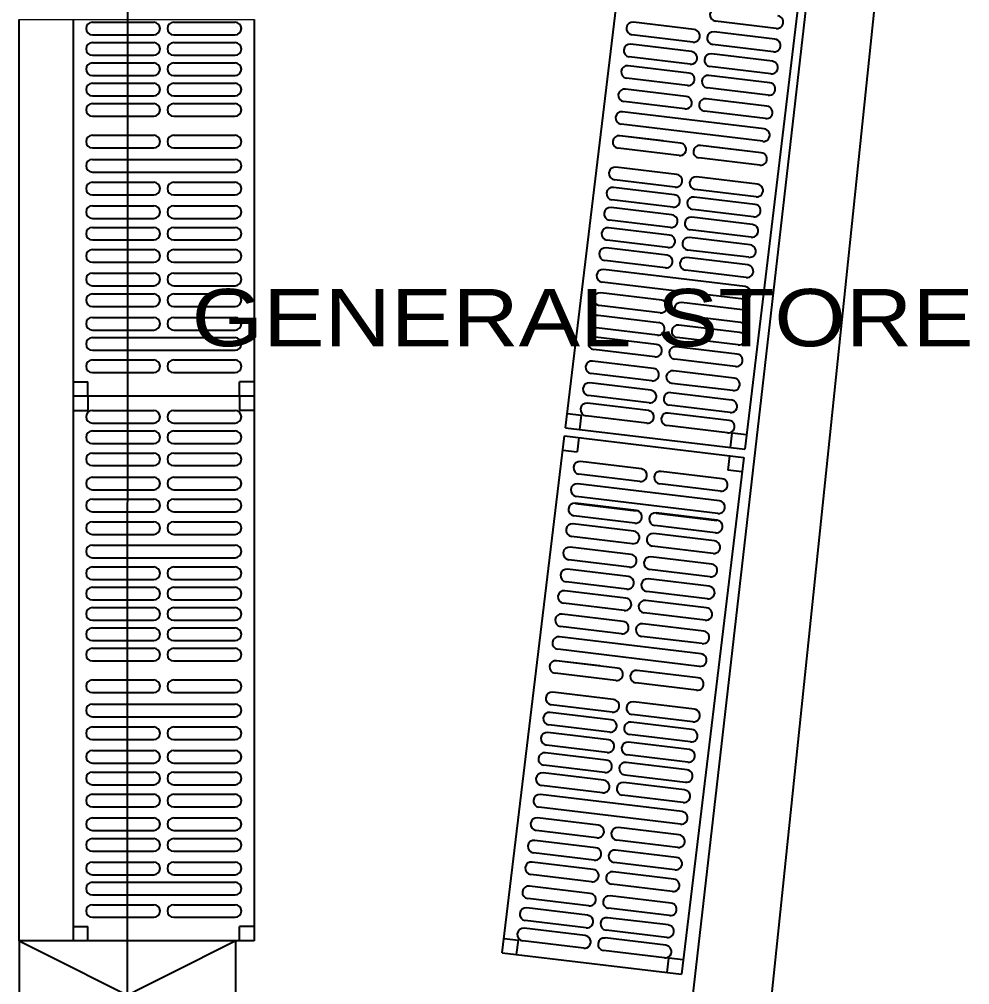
# Model space of a CAD drawing. Extents: x 285329 to 658348, y -83126 to -16980.
# Drawn here: x 347559.3 to 347822.6, y -39820.7 to -39553.2 of the extents above; entities that cross this region are included whole.
import ezdxf

# ---------------------------------------------------------------- set-up
doc = ezdxf.new("R2010")
doc.units = 0
doc.layers.add('A-text function', color=30, linetype='CONTINUOUS', lineweight=20)
doc.layers.add('VIS', color=8, linetype='CONTINUOUS', lineweight=18)
for name, color, linetype in [('AXIS', 1, 'CONTINUOUS'), ('COLUMN', 5, 'CONTINUOUS'), ('K_COMPONENTI', 252, 'CONTINUOUS'), ('WALL', 7, 'CONTINUOUS')]:
    doc.layers.add(name, color=color, linetype=linetype)
doc.styles.add('ARIAL', font='BOD_CB.TTF', dxfattribs={"width": 1.2})

# ---------------------------------------------------------------- blocks, each defined once
blk = doc.blocks.new('COLUMN')
at = {"layer": 'AXIS'}
for p, q in [((236924.7, -9644.26), (236984.7, -9674.26)), ((236984.7, -9644.26), (236924.7, -9674.26))]:
    blk.add_line(p, q, dxfattribs=at)
at = {"layer": 'COLUMN'}
blk.add_lwpolyline([(236924.7, -9644.26), (236984.7, -9644.26), (236984.7, -9674.26), (236924.7, -9674.26)], close=True, dxfattribs=at)
blk = doc.blocks.new('cbcb')
at = {"layer": 'AXIS'}
blk.add_line((329123.22, -10741.85), (329122.69, -14326.13), dxfattribs=at)
at = {"layer": 'WALL', "linetype": 'Continuous', "xscale": -1}
blk.add_blockref('COLUMN', (566077.92, -1795.24), dxfattribs=at)

msp = doc.modelspace()

# ---------------------------------------------------------------- linework, layer by layer
at = {"layer": 'K_COMPONENTI'}
for p, q in [((347710.61, -39666.36), (347727.84, -39523.2)), ((347777.48, -39529.17), (347760.25, -39672.34)), ((347574.34, -39657.64), (347574.34, -39553.25)), ((347624.34, -39553.25), (347624.34, -39657.64)), ((347574.34, -39653.64), (347578.34, -39653.64)), ((347578.34, -39657.64), (347578.34, -39653.64)), ((347620.34, -39657.64), (347620.34, -39653.64)), ((347624.34, -39653.64), (347620.34, -39653.64)), ((347574.34, -39808.54), (347574.34, -39657.64)), ((347624.34, -39657.64), (347574.34, -39657.64)), ((347624.34, -39657.64), (347574.34, -39657.64)), ((347578.34, -39657.64), (347578.34, -39661.64)), ((347620.34, -39657.64), (347620.34, -39661.64)), ((347624.34, -39657.64), (347624.34, -39808.54)), ((347574.34, -39661.64), (347578.34, -39661.64)), ((347624.34, -39661.64), (347620.34, -39661.64)), ((347711.09, -39662.39), (347715.06, -39662.87)), ((347714.58, -39666.84), (347715.06, -39662.87)), ((347710.61, -39666.36), (347760.25, -39672.34)), ((347710.61, -39666.36), (347760.25, -39672.34)), ((347693.11, -39811.8), (347710.34, -39668.63)), ((347710.34, -39668.63), (347759.98, -39674.61)), ((347714.31, -39669.11), (347713.83, -39673.08)), ((347756.28, -39671.86), (347756.76, -39667.89)), ((347760.73, -39668.36), (347756.76, -39667.89)), ((347709.86, -39672.6), (347713.83, -39673.08)), ((347759.98, -39674.61), (347742.75, -39817.77)), ((347756.01, -39674.13), (347755.53, -39678.1)), ((347759.5, -39678.58), (347755.53, -39678.1)), ((347574.34, -39804.54), (347578.34, -39804.54)), ((347578.34, -39808.54), (347578.34, -39804.54)), ((347620.34, -39808.54), (347620.34, -39804.54)), ((347624.34, -39804.54), (347620.34, -39804.54)), ((347624.34, -39808.54), (347574.34, -39808.54)), ((347693.59, -39807.83), (347697.56, -39808.3)), ((347697.08, -39812.28), (347697.56, -39808.3)), ((347693.11, -39811.8), (347742.75, -39817.77)), ((347738.78, -39817.29), (347739.26, -39813.32)), ((347743.23, -39813.8), (347739.26, -39813.32))]:
    msp.add_line(p, q, dxfattribs=at)
at = {"layer": 'K_COMPONENTI', "color": 253}
for p, q in [((347579.59, -39554.03), (347596.57, -39554.03)), ((347602.11, -39554.03), (347619.09, -39554.03)), ((347746.27, -39556.05), (347729.42, -39554.02)), ((347746.27, -39556.05), (347729.42, -39554.02)), ((347768.99, -39555.74), (347752.13, -39553.72)), ((347579.59, -39557.53), (347596.57, -39557.53)), ((347579.59, -39557.53), (347596.57, -39557.53)), ((347602.11, -39557.53), (347619.09, -39557.53)), ((347602.11, -39557.53), (347619.09, -39557.53)), ((347745.86, -39559.53), (347729, -39557.5)), ((347768.63, -39558.74), (347751.77, -39556.71)), ((347768.63, -39558.74), (347751.77, -39556.71)), ((347579.59, -39559.67), (347596.57, -39559.67)), ((347602.11, -39559.67), (347619.09, -39559.67)), ((347745.54, -39562.17), (347728.68, -39560.14)), ((347745.54, -39562.17), (347728.68, -39560.14)), ((347768.21, -39562.22), (347751.36, -39560.19)), ((347579.59, -39563.17), (347596.57, -39563.17)), ((347579.59, -39563.17), (347596.57, -39563.17)), ((347602.11, -39563.17), (347619.09, -39563.17)), ((347602.11, -39563.17), (347619.09, -39563.17)), ((347767.9, -39564.86), (347751.04, -39562.83)), ((347767.9, -39564.86), (347751.04, -39562.83)), ((347579.59, -39565.3), (347596.57, -39565.3)), ((347602.11, -39565.3), (347619.09, -39565.3)), ((347745.12, -39565.65), (347728.26, -39563.62)), ((347744.82, -39568.11), (347727.96, -39566.08)), ((347744.82, -39568.11), (347727.96, -39566.08)), ((347767.48, -39568.34), (347750.62, -39566.31)), ((347579.59, -39568.8), (347596.57, -39568.8)), ((347579.59, -39568.8), (347596.57, -39568.8)), ((347579.59, -39570.93), (347596.57, -39570.93)), ((347602.11, -39568.8), (347619.09, -39568.8)), ((347602.11, -39568.8), (347619.09, -39568.8)), ((347602.11, -39570.93), (347619.09, -39570.93)), ((347744.41, -39571.59), (347727.55, -39569.56)), ((347767.18, -39570.8), (347750.32, -39568.77)), ((347767.18, -39570.8), (347750.32, -39568.77)), ((347744.04, -39574.58), (347727.19, -39572.56)), ((347744.04, -39574.58), (347727.19, -39572.56)), ((347766.76, -39574.28), (347749.9, -39572.25)), ((347579.59, -39574.43), (347596.57, -39574.43)), ((347579.59, -39574.43), (347596.57, -39574.43)), ((347579.59, -39576.56), (347596.57, -39576.56)), ((347602.11, -39574.43), (347619.09, -39574.43)), ((347602.11, -39574.43), (347619.09, -39574.43)), ((347602.11, -39576.56), (347619.09, -39576.56)), ((347743.63, -39578.06), (347726.77, -39576.03)), ((347766.4, -39577.27), (347749.54, -39575.25)), ((347766.4, -39577.27), (347749.54, -39575.25)), ((347765.65, -39583.56), (347726.43, -39578.84)), ((347765.65, -39583.56), (347726.43, -39578.84)), ((347765.98, -39580.75), (347749.13, -39578.72)), ((347579.59, -39580.06), (347596.57, -39580.06)), ((347579.59, -39580.06), (347596.57, -39580.06)), ((347602.11, -39580.06), (347619.09, -39580.06)), ((347602.11, -39580.06), (347619.09, -39580.06)), ((347765.23, -39587.03), (347726.01, -39582.32)), ((347579.59, -39585.34), (347596.57, -39585.34)), ((347602.11, -39585.34), (347619.09, -39585.34)), ((347737.65, -39586.92), (347725.63, -39585.48)), ((347742.49, -39587.5), (347725.63, -39585.48)), ((347579.59, -39588.84), (347593.55, -39588.84)), ((347579.59, -39588.84), (347596.57, -39588.84)), ((347602.11, -39588.84), (347619.09, -39588.84)), ((347606.98, -39588.84), (347619.09, -39588.84)), ((347742.07, -39590.98), (347725.21, -39588.95)), ((347764.85, -39590.19), (347747.99, -39588.17)), ((347764.85, -39590.19), (347750.98, -39588.53)), ((347579.59, -39592.03), (347619.09, -39592.03)), ((347764.43, -39593.67), (347747.57, -39591.64)), ((347741.44, -39596.22), (347724.58, -39594.2)), ((347741.44, -39596.22), (347724.58, -39594.2)), ((347579.59, -39595.53), (347619.09, -39595.53)), ((347579.59, -39595.53), (347619.09, -39595.53)), ((347741.02, -39599.7), (347724.16, -39597.67)), ((347763.8, -39598.92), (347746.94, -39596.89)), ((347763.8, -39598.92), (347746.94, -39596.89)), ((347579.59, -39598.36), (347596.57, -39598.36)), ((347602.11, -39598.36), (347619.09, -39598.36)), ((347740.77, -39601.82), (347723.91, -39599.79)), ((347740.77, -39601.82), (347723.91, -39599.79)), ((347763.38, -39602.39), (347746.52, -39600.36)), ((347579.59, -39601.86), (347596.57, -39601.86)), ((347579.59, -39601.86), (347596.57, -39601.86)), ((347602.11, -39601.86), (347619.09, -39601.86)), ((347602.11, -39601.86), (347619.09, -39601.86)), ((347740.35, -39605.29), (347723.49, -39603.26)), ((347763.13, -39604.51), (347746.27, -39602.48)), ((347763.13, -39604.51), (347746.27, -39602.48)), ((347579.59, -39604.88), (347596.57, -39604.88)), ((347602.11, -39604.88), (347619.09, -39604.88)), ((347740.1, -39607.41), (347723.24, -39605.38)), ((347740.1, -39607.41), (347723.24, -39605.38)), ((347762.71, -39607.98), (347745.85, -39605.95)), ((347579.59, -39608.38), (347596.57, -39608.38)), ((347579.59, -39608.38), (347596.57, -39608.38)), ((347602.11, -39608.38), (347619.09, -39608.38)), ((347602.11, -39608.38), (347619.09, -39608.38)), ((347739.68, -39610.88), (347722.82, -39608.85)), ((347762.45, -39610.1), (347745.59, -39608.07)), ((347762.45, -39610.1), (347745.59, -39608.07)), ((347579.59, -39610.86), (347596.57, -39610.86)), ((347602.11, -39610.86), (347619.09, -39610.86)), ((347739.42, -39613), (347722.56, -39610.97)), ((347739.42, -39613), (347722.56, -39610.97)), ((347761.78, -39615.69), (347744.92, -39613.66)), ((347761.78, -39615.69), (347744.92, -39613.66)), ((347762.03, -39613.57), (347745.18, -39611.54)), ((347579.59, -39614.36), (347596.57, -39614.36)), ((347579.59, -39614.36), (347596.57, -39614.36)), ((347602.11, -39614.36), (347619.09, -39614.36)), ((347602.11, -39614.36), (347619.09, -39614.36)), ((347738.75, -39618.59), (347721.89, -39616.56)), ((347738.75, -39618.59), (347721.89, -39616.56)), ((347739, -39616.47), (347722.15, -39614.44)), ((347579.59, -39617.02), (347596.57, -39617.02)), ((347602.11, -39617.02), (347619.09, -39617.02)), ((347761.11, -39621.28), (347744.25, -39619.25)), ((347761.11, -39621.28), (347744.25, -39619.25)), ((347761.36, -39619.16), (347744.5, -39617.14)), ((347579.59, -39620.52), (347596.57, -39620.52)), ((347579.59, -39620.52), (347596.57, -39620.52)), ((347602.11, -39620.52), (347619.09, -39620.52)), ((347602.11, -39620.52), (347619.09, -39620.52)), ((347738.33, -39622.06), (347721.47, -39620.04)), ((347579.59, -39623.54), (347596.57, -39623.54)), ((347602.11, -39623.54), (347619.09, -39623.54)), ((347760.38, -39627.29), (347721.17, -39622.57)), ((347760.38, -39627.29), (347721.17, -39622.57)), ((347760.69, -39624.76), (347743.83, -39622.73)), ((347579.59, -39627.04), (347596.57, -39627.04)), ((347579.59, -39627.04), (347596.57, -39627.04)), ((347602.11, -39627.04), (347619.09, -39627.04)), ((347602.11, -39627.04), (347619.09, -39627.04)), ((347759.97, -39630.76), (347720.75, -39626.04)), ((347579.59, -39629.29), (347596.57, -39629.29)), ((347602.11, -39629.29), (347619.09, -39629.29)), ((347737.25, -39631.04), (347720.39, -39629.01)), ((347737.25, -39631.04), (347720.39, -39629.01)), ((347579.59, -39632.79), (347596.57, -39632.79)), ((347579.59, -39632.79), (347596.57, -39632.79)), ((347602.11, -39632.79), (347619.09, -39632.79)), ((347602.11, -39632.79), (347619.09, -39632.79)), ((347736.83, -39634.51), (347719.97, -39632.48)), ((347759.61, -39633.73), (347742.75, -39631.7)), ((347759.61, -39633.73), (347742.75, -39631.7)), ((347736.5, -39637.27), (347719.64, -39635.24)), ((347736.5, -39637.27), (347719.64, -39635.24)), ((347759.19, -39637.2), (347742.33, -39635.17)), ((347579.59, -39635.8), (347596.57, -39635.8)), ((347602.11, -39635.8), (347619.09, -39635.8)), ((347758.86, -39639.96), (347742, -39637.93)), ((347758.86, -39639.96), (347742, -39637.93)), ((347579.59, -39639.3), (347596.57, -39639.3)), ((347579.59, -39639.3), (347596.57, -39639.3)), ((347602.11, -39639.3), (347619.09, -39639.3)), ((347602.11, -39639.3), (347619.09, -39639.3)), ((347736.08, -39640.74), (347719.23, -39638.71)), ((347579.59, -39641.4), (347619.09, -39641.4)), ((347735.78, -39643.27), (347718.92, -39641.24)), ((347735.78, -39643.27), (347718.92, -39641.24)), ((347758.44, -39643.43), (347741.58, -39641.4)), ((347579.59, -39644.9), (347619.09, -39644.9)), ((347579.59, -39644.9), (347619.09, -39644.9)), ((347735.36, -39646.75), (347718.5, -39644.72)), ((347758.14, -39645.96), (347741.28, -39643.93)), ((347758.14, -39645.96), (347741.28, -39643.93)), ((347579.59, -39647.59), (347596.57, -39647.59)), ((347602.11, -39647.59), (347619.09, -39647.59)), ((347734.98, -39649.93), (347718.12, -39647.9)), ((347734.98, -39649.93), (347718.12, -39647.9)), ((347757.72, -39649.44), (347740.86, -39647.41)), ((347579.59, -39651.09), (347596.57, -39651.09)), ((347579.59, -39651.09), (347596.57, -39651.09)), ((347602.11, -39651.09), (347619.09, -39651.09)), ((347602.11, -39651.09), (347619.09, -39651.09)), ((347734.56, -39653.41), (347717.7, -39651.38)), ((347757.34, -39652.62), (347740.48, -39650.59)), ((347757.34, -39652.62), (347740.48, -39650.59)), ((347734.25, -39656), (347717.39, -39653.97)), ((347734.25, -39656), (347717.39, -39653.97)), ((347756.92, -39656.1), (347740.06, -39654.07)), ((347756.61, -39658.69), (347739.75, -39656.66)), ((347756.61, -39658.69), (347739.75, -39656.66)), ((347733.57, -39661.63), (347716.71, -39659.6)), ((347733.57, -39661.63), (347716.71, -39659.6)), ((347733.83, -39659.47), (347716.97, -39657.44)), ((347579.59, -39661.59), (347596.57, -39661.59)), ((347602.11, -39661.59), (347619.09, -39661.59)), ((347755.93, -39664.32), (347739.07, -39662.29)), ((347755.93, -39664.32), (347739.07, -39662.29)), ((347756.19, -39662.16), (347739.33, -39660.13)), ((347733.15, -39665.1), (347716.29, -39663.07)), ((347579.59, -39665.09), (347596.57, -39665.09)), ((347579.59, -39665.09), (347596.57, -39665.09)), ((347579.59, -39667.26), (347596.57, -39667.26)), ((347602.11, -39665.09), (347619.09, -39665.09)), ((347602.11, -39665.09), (347619.09, -39665.09)), ((347602.11, -39667.26), (347619.09, -39667.26)), ((347755.51, -39667.79), (347738.65, -39665.76)), ((347579.59, -39670.76), (347596.57, -39670.76)), ((347579.59, -39670.76), (347596.57, -39670.76)), ((347602.11, -39670.76), (347619.09, -39670.76)), ((347602.11, -39670.76), (347619.09, -39670.76)), ((347579.59, -39673.37), (347596.57, -39673.37)), ((347602.11, -39673.37), (347619.09, -39673.37)), ((347579.59, -39676.87), (347596.57, -39676.87)), ((347579.59, -39676.87), (347596.57, -39676.87)), ((347602.11, -39676.87), (347619.09, -39676.87)), ((347602.11, -39676.87), (347619.09, -39676.87)), ((347731.63, -39677.79), (347714.77, -39675.76)), ((347731.63, -39677.79), (347714.77, -39675.76)), ((347579.59, -39680.07), (347596.57, -39680.07)), ((347602.11, -39680.07), (347619.09, -39680.07)), ((347731.21, -39681.27), (347714.35, -39679.24)), ((347753.98, -39680.48), (347737.12, -39678.45)), ((347753.98, -39680.48), (347737.12, -39678.45)), ((347579.59, -39683.57), (347596.57, -39683.57)), ((347579.59, -39683.57), (347596.57, -39683.57)), ((347602.11, -39683.57), (347619.09, -39683.57)), ((347602.11, -39683.57), (347619.09, -39683.57)), ((347753.24, -39686.63), (347714.03, -39681.91)), ((347753.24, -39686.63), (347714.03, -39681.91)), ((347753.57, -39683.96), (347736.71, -39681.93)), ((347579.59, -39686.12), (347596.57, -39686.12)), ((347602.11, -39686.12), (347619.09, -39686.12)), ((347752.83, -39690.11), (347713.61, -39685.39)), ((347730.22, -39689.5), (347713.36, -39687.47)), ((347730.24, -39689.31), (347713.38, -39687.28)), ((347730.24, -39689.31), (347713.38, -39687.28)), ((347579.59, -39689.62), (347596.57, -39689.62)), ((347579.59, -39689.62), (347596.57, -39689.62)), ((347602.11, -39689.62), (347619.09, -39689.62)), ((347602.11, -39689.62), (347619.09, -39689.62)), ((347729.82, -39692.78), (347712.96, -39690.75)), ((347752.57, -39692.19), (347735.72, -39690.16)), ((347752.6, -39692), (347735.74, -39689.97)), ((347752.6, -39692), (347735.74, -39689.97)), ((347579.59, -39692.4), (347596.57, -39692.4)), ((347602.11, -39692.4), (347619.09, -39692.4)), ((347729.55, -39695.01), (347712.69, -39692.99)), ((347729.55, -39695.01), (347712.69, -39692.99)), ((347752.18, -39695.47), (347735.32, -39693.44)), ((347579.59, -39695.9), (347596.57, -39695.9)), ((347579.59, -39695.9), (347596.57, -39695.9)), ((347602.11, -39695.9), (347619.09, -39695.9)), ((347602.11, -39695.9), (347619.09, -39695.9)), ((347729.14, -39698.49), (347712.28, -39696.46)), ((347751.91, -39697.7), (347735.05, -39695.68)), ((347751.91, -39697.7), (347735.05, -39695.68)), ((347579.59, -39698.88), (347619.09, -39698.88)), ((347728.78, -39701.49), (347711.92, -39699.46)), ((347728.78, -39701.49), (347711.92, -39699.46)), ((347751.49, -39701.18), (347734.63, -39699.15)), ((347579.59, -39702.38), (347619.09, -39702.38)), ((347579.59, -39702.38), (347619.09, -39702.38)), ((347751.13, -39704.18), (347734.27, -39702.15)), ((347751.13, -39704.18), (347734.27, -39702.15)), ((347579.59, -39704.93), (347596.57, -39704.93)), ((347602.11, -39704.93), (347619.09, -39704.93)), ((347728.36, -39704.96), (347711.5, -39702.93)), ((347728.04, -39707.61), (347711.18, -39705.58)), ((347728.04, -39707.61), (347711.18, -39705.58)), ((347750.71, -39707.65), (347733.86, -39705.62)), ((347579.59, -39708.43), (347596.57, -39708.43)), ((347579.59, -39708.43), (347596.57, -39708.43)), ((347602.11, -39708.43), (347619.09, -39708.43)), ((347602.11, -39708.43), (347619.09, -39708.43)), ((347727.62, -39711.08), (347710.76, -39709.05)), ((347750.4, -39710.3), (347733.54, -39708.27)), ((347750.4, -39710.3), (347733.54, -39708.27)), ((347579.59, -39710.57), (347596.57, -39710.57)), ((347602.11, -39710.57), (347619.09, -39710.57)), ((347727.32, -39713.55), (347710.46, -39711.52)), ((347727.32, -39713.55), (347710.46, -39711.52)), ((347749.98, -39713.77), (347733.12, -39711.74)), ((347579.59, -39714.07), (347596.57, -39714.07)), ((347579.59, -39714.07), (347596.57, -39714.07)), ((347602.11, -39714.07), (347619.09, -39714.07)), ((347602.11, -39714.07), (347619.09, -39714.07)), ((347726.91, -39717.02), (347710.05, -39714.99)), ((347749.68, -39716.24), (347732.82, -39714.21)), ((347749.68, -39716.24), (347732.82, -39714.21)), ((347579.59, -39716.2), (347596.57, -39716.2)), ((347602.11, -39716.2), (347619.09, -39716.2)), ((347726.55, -39720.02), (347709.69, -39717.99)), ((347726.55, -39720.02), (347709.69, -39717.99)), ((347749.26, -39719.71), (347732.4, -39717.68)), ((347579.59, -39719.7), (347596.57, -39719.7)), ((347579.59, -39719.7), (347596.57, -39719.7)), ((347602.11, -39719.7), (347619.09, -39719.7)), ((347602.11, -39719.7), (347619.09, -39719.7)), ((347748.9, -39722.71), (347732.04, -39720.68)), ((347748.9, -39722.71), (347732.04, -39720.68)), ((347579.59, -39721.83), (347596.57, -39721.83)), ((347602.11, -39721.83), (347619.09, -39721.83)), ((347726.13, -39723.49), (347709.27, -39721.46)), ((347579.59, -39725.33), (347596.57, -39725.33)), ((347579.59, -39725.33), (347596.57, -39725.33)), ((347602.11, -39725.33), (347619.09, -39725.33)), ((347602.11, -39725.33), (347619.09, -39725.33)), ((347748.15, -39728.99), (347708.93, -39724.28)), ((347748.15, -39728.99), (347708.93, -39724.28)), ((347748.48, -39726.18), (347731.63, -39724.16)), ((347579.59, -39727.46), (347596.57, -39727.46)), ((347602.11, -39727.46), (347619.09, -39727.46)), ((347747.73, -39732.47), (347708.51, -39727.75)), ((347579.59, -39730.96), (347596.57, -39730.96)), ((347579.59, -39730.96), (347596.57, -39730.96)), ((347602.11, -39730.96), (347619.09, -39730.96)), ((347602.11, -39730.96), (347619.09, -39730.96)), ((347720.15, -39732.36), (347708.13, -39730.91)), ((347724.99, -39732.94), (347708.13, -39730.91)), ((347724.57, -39736.41), (347707.71, -39734.39)), ((347747.35, -39735.63), (347730.49, -39733.6)), ((347747.35, -39735.63), (347733.48, -39733.96)), ((347579.59, -39736.24), (347596.57, -39736.24)), ((347602.11, -39736.24), (347619.09, -39736.24)), ((347746.93, -39739.1), (347730.07, -39737.08)), ((347579.59, -39739.74), (347593.55, -39739.74)), ((347579.59, -39739.74), (347596.57, -39739.74)), ((347602.11, -39739.74), (347619.09, -39739.74)), ((347606.98, -39739.74), (347619.09, -39739.74)), ((347723.94, -39741.66), (347707.08, -39739.63)), ((347723.94, -39741.66), (347707.08, -39739.63)), ((347746.3, -39744.35), (347729.44, -39742.32)), ((347746.3, -39744.35), (347729.44, -39742.32)), ((347579.59, -39742.93), (347619.09, -39742.93)), ((347723.27, -39747.25), (347706.41, -39745.22)), ((347723.27, -39747.25), (347706.41, -39745.22)), ((347723.52, -39745.13), (347706.66, -39743.11)), ((347579.59, -39746.43), (347619.09, -39746.43)), ((347579.59, -39746.43), (347619.09, -39746.43)), ((347745.63, -39749.94), (347728.77, -39747.91)), ((347745.63, -39749.94), (347728.77, -39747.91)), ((347745.88, -39747.82), (347729.02, -39745.8)), ((347579.59, -39749.26), (347596.57, -39749.26)), ((347602.11, -39749.26), (347619.09, -39749.26)), ((347722.85, -39750.73), (347705.99, -39748.7)), ((347579.59, -39752.76), (347596.57, -39752.76)), ((347579.59, -39752.76), (347596.57, -39752.76)), ((347602.11, -39752.76), (347619.09, -39752.76)), ((347602.11, -39752.76), (347619.09, -39752.76)), ((347722.6, -39752.84), (347705.74, -39750.81)), ((347722.6, -39752.84), (347705.74, -39750.81)), ((347745.21, -39753.42), (347728.35, -39751.39)), ((347579.59, -39755.78), (347596.57, -39755.78)), ((347602.11, -39755.78), (347619.09, -39755.78)), ((347722.18, -39756.32), (347705.32, -39754.29)), ((347744.95, -39755.53), (347728.09, -39753.5)), ((347744.95, -39755.53), (347728.09, -39753.5)), ((347721.92, -39758.43), (347705.06, -39756.4)), ((347721.92, -39758.43), (347705.06, -39756.4)), ((347744.54, -39759.01), (347727.68, -39756.98)), ((347579.59, -39759.28), (347596.57, -39759.28)), ((347579.59, -39759.28), (347596.57, -39759.28)), ((347602.11, -39759.28), (347619.09, -39759.28)), ((347602.11, -39759.28), (347619.09, -39759.28)), ((347721.5, -39761.91), (347704.65, -39759.88)), ((347744.28, -39761.12), (347727.42, -39759.1)), ((347744.28, -39761.12), (347727.42, -39759.1)), ((347579.59, -39761.76), (347596.57, -39761.76)), ((347602.11, -39761.76), (347619.09, -39761.76)), ((347721.25, -39764.02), (347704.39, -39762)), ((347721.25, -39764.02), (347704.39, -39762)), ((347743.86, -39764.6), (347727, -39762.57)), ((347579.59, -39765.26), (347596.57, -39765.26)), ((347579.59, -39765.26), (347596.57, -39765.26)), ((347602.11, -39765.26), (347619.09, -39765.26)), ((347602.11, -39765.26), (347619.09, -39765.26)), ((347720.83, -39767.5), (347703.97, -39765.47)), ((347743.61, -39766.71), (347726.75, -39764.69)), ((347743.61, -39766.71), (347726.75, -39764.69)), ((347579.59, -39767.92), (347596.57, -39767.92)), ((347602.11, -39767.92), (347619.09, -39767.92)), ((347742.88, -39772.72), (347703.67, -39768)), ((347742.88, -39772.72), (347703.67, -39768)), ((347743.19, -39770.19), (347726.33, -39768.16)), ((347579.59, -39771.42), (347596.57, -39771.42)), ((347579.59, -39771.42), (347596.57, -39771.42)), ((347602.11, -39771.42), (347619.09, -39771.42)), ((347602.11, -39771.42), (347619.09, -39771.42)), ((347742.47, -39776.2), (347703.25, -39771.48)), ((347579.59, -39774.44), (347596.57, -39774.44)), ((347602.11, -39774.44), (347619.09, -39774.44)), ((347719.75, -39776.47), (347702.89, -39774.44)), ((347719.75, -39776.47), (347702.89, -39774.44)), ((347742.11, -39779.16), (347725.25, -39777.13)), ((347742.11, -39779.16), (347725.25, -39777.13)), ((347579.59, -39777.94), (347596.57, -39777.94)), ((347579.59, -39777.94), (347596.57, -39777.94)), ((347602.11, -39777.94), (347619.09, -39777.94)), ((347602.11, -39777.94), (347619.09, -39777.94)), ((347719.33, -39779.95), (347702.47, -39777.92)), ((347579.59, -39780.19), (347596.57, -39780.19)), ((347602.11, -39780.19), (347619.09, -39780.19)), ((347719, -39782.7), (347702.14, -39780.67)), ((347719, -39782.7), (347702.14, -39780.67)), ((347741.69, -39782.64), (347724.83, -39780.61)), ((347579.59, -39783.69), (347596.57, -39783.69)), ((347579.59, -39783.69), (347596.57, -39783.69)), ((347602.11, -39783.69), (347619.09, -39783.69)), ((347602.11, -39783.69), (347619.09, -39783.69)), ((347718.58, -39786.18), (347701.73, -39784.15)), ((347741.36, -39785.39), (347724.5, -39783.36)), ((347741.36, -39785.39), (347724.5, -39783.36)), ((347579.59, -39786.7), (347596.57, -39786.7)), ((347602.11, -39786.7), (347619.09, -39786.7)), ((347718.28, -39788.71), (347701.42, -39786.68)), ((347718.28, -39788.71), (347701.42, -39786.68)), ((347740.94, -39788.87), (347724.08, -39786.84)), ((347579.59, -39790.2), (347596.57, -39790.2)), ((347579.59, -39790.2), (347596.57, -39790.2)), ((347602.11, -39790.2), (347619.09, -39790.2)), ((347602.11, -39790.2), (347619.09, -39790.2)), ((347717.86, -39792.18), (347701, -39790.15)), ((347740.64, -39791.4), (347723.78, -39789.37)), ((347740.64, -39791.4), (347723.78, -39789.37)), ((347579.59, -39792.3), (347619.09, -39792.3)), ((347717.48, -39795.37), (347700.62, -39793.34)), ((347717.48, -39795.37), (347700.62, -39793.34)), ((347740.22, -39794.87), (347723.36, -39792.84)), ((347579.59, -39795.8), (347619.09, -39795.8)), ((347579.59, -39795.8), (347619.09, -39795.8)), ((347739.84, -39798.06), (347722.98, -39796.03)), ((347739.84, -39798.06), (347722.98, -39796.03)), ((347579.59, -39798.49), (347596.57, -39798.49)), ((347602.11, -39798.49), (347619.09, -39798.49)), ((347717.06, -39798.84), (347700.2, -39796.81)), ((347716.75, -39801.43), (347699.89, -39799.4)), ((347716.75, -39801.43), (347699.89, -39799.4)), ((347739.42, -39801.53), (347722.56, -39799.5)), ((347579.59, -39801.99), (347596.57, -39801.99)), ((347579.59, -39801.99), (347596.57, -39801.99)), ((347602.11, -39801.99), (347619.09, -39801.99)), ((347602.11, -39801.99), (347619.09, -39801.99)), ((347716.33, -39804.91), (347699.47, -39802.88)), ((347739.11, -39804.12), (347722.25, -39802.09)), ((347739.11, -39804.12), (347722.25, -39802.09)), ((347716.07, -39807.06), (347699.21, -39805.03)), ((347716.07, -39807.06), (347699.21, -39805.03)), ((347738.69, -39807.6), (347721.83, -39805.57)), ((347715.65, -39810.54), (347698.79, -39808.51)), ((347738.43, -39809.75), (347721.57, -39807.72)), ((347738.43, -39809.75), (347721.57, -39807.72)), ((347738.01, -39813.23), (347721.15, -39811.2))]:
    msp.add_line(p, q, dxfattribs=at)
for centre, start, end in [((347752.34, -39551.98), 83.1387, 263.1387), ((347769.2, -39554.01), 263.1387, 83.1387), ((347579.59, -39555.78), 90, 270), ((347596.57, -39555.78), 270, 90), ((347602.11, -39555.78), 90, 270), ((347619.09, -39555.78), 270, 90), ((347729.21, -39555.76), 83.1387, 263.1387), ((347746.07, -39557.79), 263.1387, 83.1387), ((347751.56, -39558.45), 83.1387, 263.1387), ((347579.59, -39561.42), 90, 270), ((347596.57, -39561.42), 270, 90), ((347602.11, -39561.42), 90, 270), ((347619.09, -39561.42), 270, 90), ((347728.47, -39561.88), 83.1387, 263.1387), ((347768.42, -39560.48), 263.1387, 83.1387), ((347745.33, -39563.91), 263.1387, 83.1387), ((347750.83, -39564.57), 83.1387, 263.1387), ((347579.59, -39567.05), 90, 270), ((347596.57, -39567.05), 270, 90), ((347602.11, -39567.05), 90, 270), ((347619.09, -39567.05), 270, 90), ((347727.76, -39567.82), 83.1387, 263.1387), ((347767.69, -39566.6), 263.1387, 83.1387), ((347744.61, -39569.85), 263.1387, 83.1387), ((347579.59, -39572.68), 90, 270), ((347596.57, -39572.68), 270, 90), ((347602.11, -39572.68), 90, 270), ((347619.09, -39572.68), 270, 90), ((347750.11, -39570.51), 83.1387, 263.1387), ((347766.97, -39572.54), 263.1387, 83.1387), ((347726.98, -39574.29), 83.1387, 263.1387), ((347579.59, -39578.31), 90, 270), ((347596.57, -39578.31), 270, 90), ((347602.11, -39578.31), 90, 270), ((347619.09, -39578.31), 270, 90), ((347743.84, -39576.32), 263.1387, 83.1387), ((347749.33, -39576.98), 83.1387, 263.1387), ((347726.22, -39580.58), 83.1387, 263.1387), ((347766.19, -39579.01), 263.1387, 83.1387), ((347765.44, -39585.3), 263.1387, 83.1387), ((347579.59, -39587.09), 90, 270), ((347596.57, -39587.09), 270, 90), ((347602.11, -39587.09), 90, 270), ((347619.09, -39587.09), 270, 90), ((347725.42, -39587.21), 83.1387, 263.1387), ((347742.28, -39589.24), 263.1387, 83.1387), ((347747.78, -39589.9), 83.1387, 263.1387), ((347579.59, -39593.78), 90, 270), ((347619.09, -39593.78), 270, 90), ((347764.64, -39591.93), 263.1387, 83.1387), ((347724.37, -39595.93), 83.1387, 263.1387), ((347741.23, -39597.96), 263.1387, 83.1387), ((347746.73, -39598.62), 83.1387, 263.1387), ((347579.59, -39600.11), 90, 270), ((347596.57, -39600.11), 270, 90), ((347602.11, -39600.11), 90, 270), ((347619.09, -39600.11), 270, 90), ((347723.7, -39601.52), 83.1387, 263.1387), ((347763.59, -39600.65), 263.1387, 83.1387), ((347740.56, -39603.55), 263.1387, 83.1387), ((347746.06, -39604.22), 83.1387, 263.1387), ((347579.59, -39606.63), 90, 270), ((347596.57, -39606.63), 270, 90), ((347602.11, -39606.63), 90, 270), ((347619.09, -39606.63), 270, 90), ((347723.03, -39607.12), 83.1387, 263.1387), ((347762.92, -39606.24), 263.1387, 83.1387), ((347739.89, -39609.14), 263.1387, 83.1387), ((347745.38, -39609.81), 83.1387, 263.1387), ((347579.59, -39612.61), 90, 270), ((347596.57, -39612.61), 270, 90), ((347602.11, -39612.61), 90, 270), ((347619.09, -39612.61), 270, 90), ((347722.35, -39612.71), 83.1387, 263.1387), ((347762.24, -39611.84), 263.1387, 83.1387), ((347739.21, -39614.74), 263.1387, 83.1387), ((347744.71, -39615.4), 83.1387, 263.1387), ((347721.68, -39618.3), 83.1387, 263.1387), ((347761.57, -39617.43), 263.1387, 83.1387), ((347579.59, -39618.77), 90, 270), ((347596.57, -39618.77), 270, 90), ((347602.11, -39618.77), 90, 270), ((347619.09, -39618.77), 270, 90), ((347738.54, -39620.33), 263.1387, 83.1387), ((347744.04, -39620.99), 83.1387, 263.1387), ((347760.9, -39623.02), 263.1387, 83.1387), ((347579.59, -39625.29), 90, 270), ((347596.57, -39625.29), 270, 90), ((347602.11, -39625.29), 90, 270), ((347619.09, -39625.29), 270, 90), ((347720.96, -39624.3), 83.1387, 263.1387), ((347760.18, -39629.02), 263.1387, 83.1387), ((347579.59, -39631.04), 90, 270), ((347596.57, -39631.04), 270, 90), ((347602.11, -39631.04), 90, 270), ((347619.09, -39631.04), 270, 90), ((347720.18, -39630.75), 83.1387, 263.1387), ((347737.04, -39632.78), 263.1387, 83.1387), ((347742.54, -39633.44), 83.1387, 263.1387), ((347719.43, -39636.97), 83.1387, 263.1387), ((347759.4, -39635.47), 263.1387, 83.1387), ((347579.59, -39637.55), 90, 270), ((347596.57, -39637.55), 270, 90), ((347602.11, -39637.55), 90, 270), ((347619.09, -39637.55), 270, 90), ((347736.29, -39639), 263.1387, 83.1387), ((347741.79, -39639.67), 83.1387, 263.1387), ((347758.65, -39641.69), 263.1387, 83.1387), ((347579.59, -39643.15), 90, 270), ((347619.09, -39643.15), 270, 90), ((347718.71, -39642.98), 83.1387, 263.1387), ((347735.57, -39645.01), 263.1387, 83.1387), ((347741.07, -39645.67), 83.1387, 263.1387), ((347757.93, -39647.7), 263.1387, 83.1387), ((347579.59, -39649.34), 90, 270), ((347596.57, -39649.34), 270, 90), ((347602.11, -39649.34), 90, 270), ((347619.09, -39649.34), 270, 90), ((347717.91, -39649.64), 83.1387, 263.1387), ((347734.77, -39651.67), 263.1387, 83.1387), ((347740.27, -39652.33), 83.1387, 263.1387), ((347717.18, -39655.7), 83.1387, 263.1387), ((347757.13, -39654.36), 263.1387, 83.1387), ((347734.04, -39657.73), 263.1387, 83.1387), ((347739.54, -39658.39), 83.1387, 263.1387), ((347716.5, -39661.34), 83.1387, 263.1387), ((347756.4, -39660.42), 263.1387, 83.1387), ((347579.59, -39663.34), 90, 270), ((347596.57, -39663.34), 270, 90), ((347602.11, -39663.34), 90, 270), ((347619.09, -39663.34), 270, 90), ((347733.36, -39663.37), 263.1387, 83.1387), ((347738.86, -39664.03), 83.1387, 263.1387), ((347755.72, -39666.06), 263.1387, 83.1387), ((347579.59, -39669.01), 90, 270), ((347596.57, -39669.01), 270, 90), ((347602.11, -39669.01), 90, 270), ((347619.09, -39669.01), 270, 90), ((347579.59, -39675.12), 90, 270), ((347596.57, -39675.12), 270, 90), ((347602.11, -39675.12), 90, 270), ((347619.09, -39675.12), 270, 90), ((347714.56, -39677.5), 83.1387, 263.1387), ((347731.42, -39679.53), 263.1387, 83.1387), ((347579.59, -39681.82), 90, 270), ((347596.57, -39681.82), 270, 90), ((347602.11, -39681.82), 90, 270), ((347619.09, -39681.82), 270, 90), ((347736.92, -39680.19), 83.1387, 263.1387), ((347753.77, -39682.22), 263.1387, 83.1387), ((347713.82, -39683.65), 83.1387, 263.1387), ((347579.59, -39687.87), 90, 270), ((347596.57, -39687.87), 270, 90), ((347602.11, -39687.87), 90, 270), ((347619.09, -39687.87), 270, 90), ((347713.17, -39689.02), 83.1387, 263.1387), ((347753.03, -39688.37), 263.1387, 83.1387), ((347730.03, -39691.05), 263.1387, 83.1387), ((347735.53, -39691.71), 83.1387, 263.1387), ((347579.59, -39694.15), 90, 270), ((347596.57, -39694.15), 270, 90), ((347602.11, -39694.15), 90, 270), ((347619.09, -39694.15), 270, 90), ((347712.49, -39694.72), 83.1387, 263.1387), ((347752.39, -39693.74), 263.1387, 83.1387), ((347729.34, -39696.75), 263.1387, 83.1387), ((347734.84, -39697.41), 83.1387, 263.1387), ((347579.59, -39700.63), 90, 270), ((347619.09, -39700.63), 270, 90), ((347711.71, -39701.19), 83.1387, 263.1387), ((347751.7, -39699.44), 263.1387, 83.1387), ((347728.57, -39703.22), 263.1387, 83.1387), ((347734.06, -39703.89), 83.1387, 263.1387), ((347579.59, -39706.68), 90, 270), ((347596.57, -39706.68), 270, 90), ((347602.11, -39706.68), 90, 270), ((347619.09, -39706.68), 270, 90), ((347750.92, -39705.91), 263.1387, 83.1387), ((347710.97, -39707.31), 83.1387, 263.1387), ((347727.83, -39709.34), 263.1387, 83.1387), ((347733.33, -39710), 83.1387, 263.1387), ((347750.19, -39712.03), 263.1387, 83.1387), ((347579.59, -39712.32), 90, 270), ((347596.57, -39712.32), 270, 90), ((347602.11, -39712.32), 90, 270), ((347619.09, -39712.32), 270, 90), ((347710.26, -39713.26), 83.1387, 263.1387), ((347727.11, -39715.28), 263.1387, 83.1387), ((347732.61, -39715.95), 83.1387, 263.1387), ((347579.59, -39717.95), 90, 270), ((347596.57, -39717.95), 270, 90), ((347602.11, -39717.95), 90, 270), ((347619.09, -39717.95), 270, 90), ((347709.48, -39719.73), 83.1387, 263.1387), ((347749.47, -39717.97), 263.1387, 83.1387), ((347726.34, -39721.76), 263.1387, 83.1387), ((347731.83, -39722.42), 83.1387, 263.1387), ((347579.59, -39723.58), 90, 270), ((347596.57, -39723.58), 270, 90), ((347602.11, -39723.58), 90, 270), ((347619.09, -39723.58), 270, 90), ((347748.69, -39724.45), 263.1387, 83.1387), ((347708.72, -39726.01), 83.1387, 263.1387), ((347579.59, -39729.21), 90, 270), ((347596.57, -39729.21), 270, 90), ((347602.11, -39729.21), 90, 270), ((347619.09, -39729.21), 270, 90), ((347747.94, -39730.73), 263.1387, 83.1387), ((347707.92, -39732.65), 83.1387, 263.1387), ((347724.78, -39734.68), 263.1387, 83.1387), ((347730.28, -39735.34), 83.1387, 263.1387), ((347579.59, -39737.99), 90, 270), ((347596.57, -39737.99), 270, 90), ((347602.11, -39737.99), 90, 270), ((347619.09, -39737.99), 270, 90), ((347747.14, -39737.37), 263.1387, 83.1387), ((347706.87, -39741.37), 83.1387, 263.1387), ((347723.73, -39743.4), 263.1387, 83.1387), ((347729.23, -39744.06), 83.1387, 263.1387), ((347579.59, -39744.68), 90, 270), ((347619.09, -39744.68), 270, 90), ((347706.2, -39746.96), 83.1387, 263.1387), ((347746.09, -39746.09), 263.1387, 83.1387), ((347723.06, -39748.99), 263.1387, 83.1387), ((347728.56, -39749.65), 83.1387, 263.1387), ((347579.59, -39751.01), 90, 270), ((347596.57, -39751.01), 270, 90), ((347602.11, -39751.01), 90, 270), ((347619.09, -39751.01), 270, 90), ((347745.42, -39751.68), 263.1387, 83.1387), ((347705.53, -39752.55), 83.1387, 263.1387), ((347722.39, -39754.58), 263.1387, 83.1387), ((347579.59, -39757.53), 90, 270), ((347596.57, -39757.53), 270, 90), ((347602.11, -39757.53), 90, 270), ((347619.09, -39757.53), 270, 90), ((347727.88, -39755.24), 83.1387, 263.1387), ((347744.74, -39757.27), 263.1387, 83.1387), ((347704.85, -39758.14), 83.1387, 263.1387), ((347721.71, -39760.17), 263.1387, 83.1387), ((347727.21, -39760.83), 83.1387, 263.1387), ((347744.07, -39762.86), 263.1387, 83.1387), ((347579.59, -39763.51), 90, 270), ((347596.57, -39763.51), 270, 90), ((347602.11, -39763.51), 90, 270), ((347619.09, -39763.51), 270, 90), ((347704.18, -39763.73), 83.1387, 263.1387), ((347721.04, -39765.76), 263.1387, 83.1387), ((347726.54, -39766.42), 83.1387, 263.1387), ((347579.59, -39769.67), 90, 270), ((347596.57, -39769.67), 270, 90), ((347602.11, -39769.67), 90, 270), ((347619.09, -39769.67), 270, 90), ((347703.46, -39769.74), 83.1387, 263.1387), ((347743.4, -39768.45), 263.1387, 83.1387), ((347579.59, -39776.19), 90, 270), ((347596.57, -39776.19), 270, 90), ((347602.11, -39776.19), 90, 270), ((347619.09, -39776.19), 270, 90), ((347702.68, -39776.18), 83.1387, 263.1387), ((347742.68, -39774.46), 263.1387, 83.1387), ((347719.54, -39778.21), 263.1387, 83.1387), ((347725.04, -39778.87), 83.1387, 263.1387), ((347741.9, -39780.9), 263.1387, 83.1387), ((347579.59, -39781.94), 90, 270), ((347596.57, -39781.94), 270, 90), ((347602.11, -39781.94), 90, 270), ((347619.09, -39781.94), 270, 90), ((347701.93, -39782.41), 83.1387, 263.1387), ((347718.79, -39784.44), 263.1387, 83.1387), ((347724.29, -39785.1), 83.1387, 263.1387), ((347579.59, -39788.45), 90, 270), ((347596.57, -39788.45), 270, 90), ((347602.11, -39788.45), 90, 270), ((347619.09, -39788.45), 270, 90), ((347701.21, -39788.41), 83.1387, 263.1387), ((347741.15, -39787.13), 263.1387, 83.1387), ((347718.07, -39790.44), 263.1387, 83.1387), ((347723.57, -39791.11), 83.1387, 263.1387), ((347579.59, -39794.05), 90, 270), ((347619.09, -39794.05), 270, 90), ((347700.41, -39795.07), 83.1387, 263.1387), ((347740.43, -39793.13), 263.1387, 83.1387), ((347717.27, -39797.1), 263.1387, 83.1387), ((347722.77, -39797.77), 83.1387, 263.1387), ((347579.59, -39800.24), 90, 270), ((347596.57, -39800.24), 270, 90), ((347602.11, -39800.24), 90, 270), ((347619.09, -39800.24), 270, 90), ((347739.63, -39799.79), 263.1387, 83.1387), ((347699.68, -39801.14), 83.1387, 263.1387), ((347716.54, -39803.17), 263.1387, 83.1387), ((347722.04, -39803.83), 83.1387, 263.1387), ((347699, -39806.77), 83.1387, 263.1387), ((347738.9, -39805.86), 263.1387, 83.1387), ((347715.86, -39808.8), 263.1387, 83.1387), ((347721.36, -39809.46), 83.1387, 263.1387), ((347738.22, -39811.49), 263.1387, 83.1387)]:
    msp.add_arc(centre, 1.75, start, end, dxfattribs=at)
at = {"layer": 'VIS', "linetype": 'Continuous', "lineweight": 5}
msp.add_line((347559.34, -39553.25), (347624.34, -39553.25), dxfattribs=at)
at = {"layer": 'WALL', "linetype": 'Continuous', "ltscale": 3}
for p, q in [((347819.78, -39323.08), (347762.54, -39873.25)), ((347742.54, -39853.25), (347800.99, -39343.08)), ((347559.34, -39808.54), (347559.34, -39553.25)), ((347574.34, -39808.54), (347574.34, -39553.25))]:
    msp.add_line(p, q, dxfattribs=at)

# ---------------------------------------------------------------- block references
at = {"layer": 'VIS', "linetype": 'Continuous', "lineweight": 5}
msp.add_blockref('cbcb', (18466.12, -28369.04), dxfattribs=at)

# ---------------------------------------------------------------- texts
at = {"layer": 'A-text function', "insert": (347607.06, -39627.93), "char_height": 15.876, "width": 480.9674, "attachment_point": 1, "style": 'ARIAL'}
msp.add_mtext('GENERAL STORE', dxfattribs=at)

doc.saveas('drawing.dxf')
